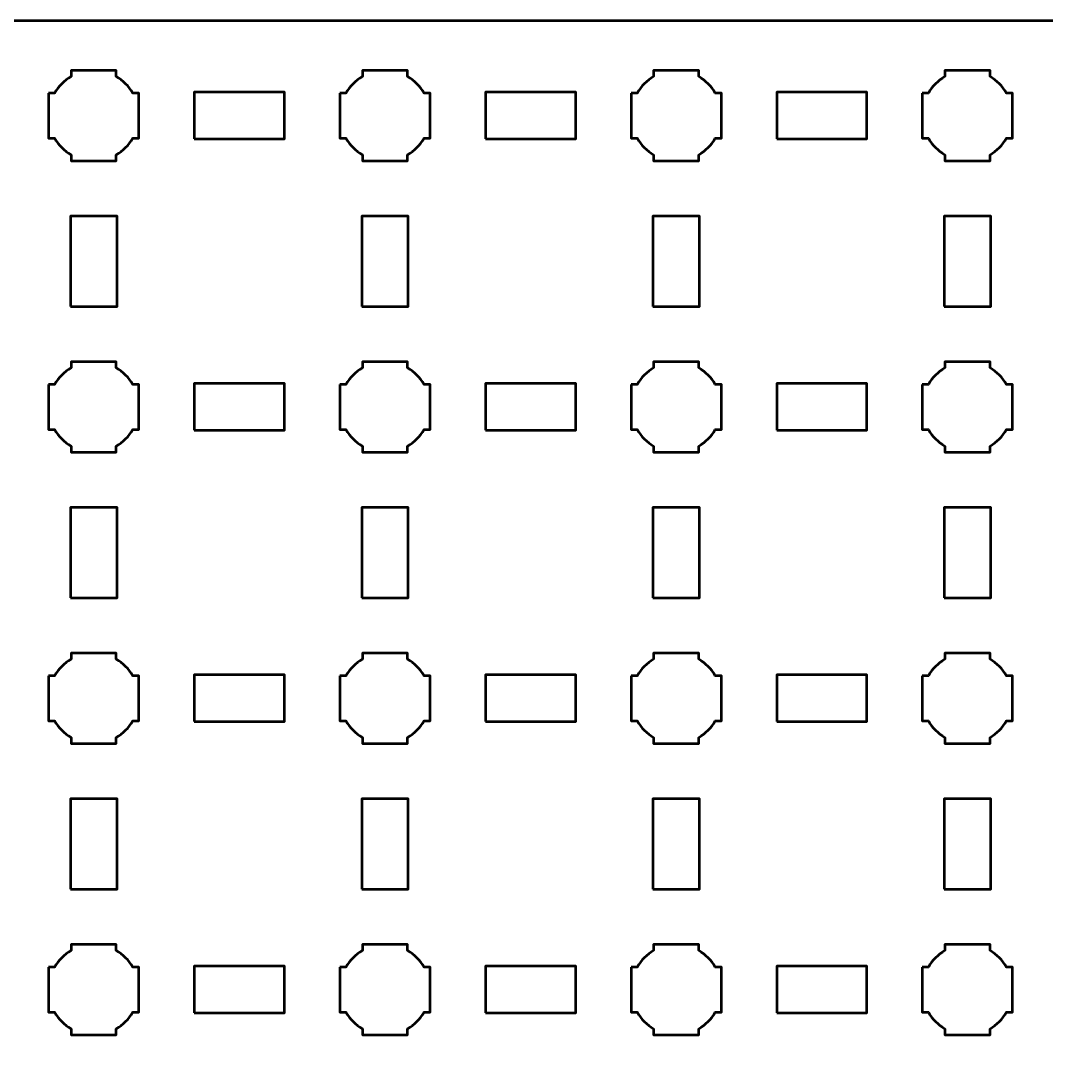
# Model space of a CAD drawing. Header units: centimetres. Extents: x -40.1 to 19.1, y -44.5 to 14.8.
# Drawn here: x -26 to -18.96, y 7.61 to 14.8 of the extents above; entities that cross this region are included whole.
import ezdxf

# ---------------------------------------------------------------- set-up
doc = ezdxf.new("R2010")
doc.units = ezdxf.units.CM
doc.header["$MEASUREMENT"] = 0
doc.layers.add('Layer 1', color=7, linetype='Continuous')

msp = doc.modelspace()

# ---------------------------------------------------------------- linework, layer by layer
at = {"layer": 'Layer 1', "color": 250, "lineweight": 53}
for points in [[(-24.81, 13.99), (-24.19, 13.99), (-24.19, 14.31), (-24.81, 14.31), (-24.81, 13.99)], [(-22.81, 13.99), (-22.19, 13.99), (-22.19, 14.31), (-22.81, 14.31), (-22.81, 13.99)], [(-20.81, 13.99), (-20.19, 13.99), (-20.19, 14.31), (-20.81, 14.31), (-20.81, 13.99)], [(-25.66, 12.84), (-25.34, 12.84), (-25.34, 13.46), (-25.66, 13.46), (-25.66, 12.84)], [(-23.66, 12.84), (-23.34, 12.84), (-23.34, 13.46), (-23.66, 13.46), (-23.66, 12.84)], [(-21.66, 12.84), (-21.34, 12.84), (-21.34, 13.46), (-21.66, 13.46), (-21.66, 12.84)], [(-19.66, 12.84), (-19.34, 12.84), (-19.34, 13.46), (-19.66, 13.46), (-19.66, 12.84)], [(-24.81, 11.99), (-24.19, 11.99), (-24.19, 12.31), (-24.81, 12.31), (-24.81, 11.99)], [(-22.81, 11.99), (-22.19, 11.99), (-22.19, 12.31), (-22.81, 12.31), (-22.81, 11.99)], [(-20.81, 11.99), (-20.19, 11.99), (-20.19, 12.31), (-20.81, 12.31), (-20.81, 11.99)], [(-25.66, 10.84), (-25.34, 10.84), (-25.34, 11.46), (-25.66, 11.46), (-25.66, 10.84)], [(-23.66, 10.84), (-23.34, 10.84), (-23.34, 11.46), (-23.66, 11.46), (-23.66, 10.84)], [(-21.66, 10.84), (-21.34, 10.84), (-21.34, 11.46), (-21.66, 11.46), (-21.66, 10.84)], [(-19.66, 10.84), (-19.34, 10.84), (-19.34, 11.46), (-19.66, 11.46), (-19.66, 10.84)], [(-24.81, 9.99), (-24.19, 9.99), (-24.19, 10.31), (-24.81, 10.31), (-24.81, 9.99)], [(-22.81, 9.99), (-22.19, 9.99), (-22.19, 10.31), (-22.81, 10.31), (-22.81, 9.99)], [(-20.81, 9.99), (-20.19, 9.99), (-20.19, 10.31), (-20.81, 10.31), (-20.81, 9.99)], [(-25.66, 8.84), (-25.34, 8.84), (-25.34, 9.46), (-25.66, 9.46), (-25.66, 8.84)], [(-23.66, 8.84), (-23.34, 8.84), (-23.34, 9.46), (-23.66, 9.46), (-23.66, 8.84)], [(-21.66, 8.84), (-21.34, 8.84), (-21.34, 9.46), (-21.66, 9.46), (-21.66, 8.84)], [(-19.66, 8.84), (-19.34, 8.84), (-19.34, 9.46), (-19.66, 9.46), (-19.66, 8.84)], [(-24.81, 7.99), (-24.19, 7.99), (-24.19, 8.31), (-24.81, 8.31), (-24.81, 7.99)], [(-22.81, 7.99), (-22.19, 7.99), (-22.19, 8.31), (-22.81, 8.31), (-22.81, 7.99)], [(-20.81, 7.99), (-20.19, 7.99), (-20.19, 8.31), (-20.81, 8.31), (-20.81, 7.99)]]:
    msp.add_lwpolyline(points, close=True, dxfattribs=at)
msp.add_open_spline([(-40.15, -44), (-40.15, -44), (-40.15, 14.3), (-40.15, 14.3), (-40.15, 14.3), (-40.15, 14.57609), (-39.92609, 14.8), (-39.65, 14.8), (-39.65, 14.8), (-39.65, 14.8), (18.65, 14.8), (18.65, 14.8), (18.65, 14.8), (18.92609, 14.8), (19.15, 14.57609), (19.15, 14.3), (19.15, 14.3), (19.15, 14.3), (19.15, -44), (19.15, -44), (19.15, -44), (19.15, -44.27609), (18.92609, -44.5), (18.65, -44.5), (18.65, -44.5), (18.65, -44.5), (-39.65, -44.5), (-39.65, -44.5), (-39.65, -44.5), (-39.92609, -44.5), (-40.15, -44.27609), (-40.15, -44)], degree=3, knots=[0, 0, 0, 0, 0.125, 0.125, 0.125, 0.125, 0.25, 0.25, 0.25, 0.25, 0.375, 0.375, 0.375, 0.375, 0.5, 0.5, 0.5, 0.5, 0.625, 0.625, 0.625, 0.625, 0.75, 0.75, 0.75, 0.75, 0.875, 0.875, 0.875, 0.875, 1, 1, 1, 1], dxfattribs=at)
at = {"layer": 'Layer 1', "lineweight": 53}
for points in [[(-25.81, 14.305), (-25.81, 14.305), (-25.76851, 14.305), (-25.76851, 14.305), (-25.76851, 14.305), (-25.74128, 14.35205), (-25.70205, 14.39128), (-25.655, 14.41851), (-25.655, 14.41851), (-25.655, 14.41851), (-25.655, 14.46), (-25.655, 14.46), (-25.655, 14.46), (-25.655, 14.46), (-25.5, 14.46), (-25.5, 14.46), (-25.5, 14.46), (-25.5, 14.46), (-25.345, 14.46), (-25.345, 14.46), (-25.345, 14.46), (-25.345, 14.46), (-25.345, 14.41851), (-25.345, 14.41851), (-25.345, 14.41851), (-25.29795, 14.39128), (-25.25872, 14.35205), (-25.23149, 14.305), (-25.23149, 14.305), (-25.23149, 14.305), (-25.19, 14.305), (-25.19, 14.305), (-25.19, 14.305), (-25.19, 14.305), (-25.19, 14.15), (-25.19, 14.15), (-25.19, 14.15), (-25.19, 14.15), (-25.19, 13.995), (-25.19, 13.995), (-25.19, 13.995), (-25.19, 13.995), (-25.23149, 13.995), (-25.23149, 13.995), (-25.23149, 13.995), (-25.25872, 13.94795), (-25.29795, 13.90872), (-25.345, 13.88149), (-25.345, 13.88149), (-25.345, 13.88149), (-25.345, 13.84), (-25.345, 13.84), (-25.345, 13.84), (-25.345, 13.84), (-25.5, 13.84), (-25.5, 13.84), (-25.5, 13.84), (-25.5, 13.84), (-25.655, 13.84), (-25.655, 13.84), (-25.655, 13.84), (-25.655, 13.84), (-25.655, 13.88149), (-25.655, 13.88149), (-25.655, 13.88149), (-25.70205, 13.90872), (-25.74128, 13.94795), (-25.76851, 13.995), (-25.76851, 13.995), (-25.76851, 13.995), (-25.81, 13.995), (-25.81, 13.995), (-25.81, 13.995), (-25.81, 13.995), (-25.81, 14.15), (-25.81, 14.15), (-25.81, 14.15), (-25.81, 14.15), (-25.81, 14.305), (-25.81, 14.305)], [(-23.81, 14.305), (-23.81, 14.305), (-23.76851, 14.305), (-23.76851, 14.305), (-23.76851, 14.305), (-23.74128, 14.35205), (-23.70205, 14.39128), (-23.655, 14.41851), (-23.655, 14.41851), (-23.655, 14.41851), (-23.655, 14.46), (-23.655, 14.46), (-23.655, 14.46), (-23.655, 14.46), (-23.5, 14.46), (-23.5, 14.46), (-23.5, 14.46), (-23.5, 14.46), (-23.345, 14.46), (-23.345, 14.46), (-23.345, 14.46), (-23.345, 14.46), (-23.345, 14.41851), (-23.345, 14.41851), (-23.345, 14.41851), (-23.29795, 14.39128), (-23.25872, 14.35205), (-23.23149, 14.305), (-23.23149, 14.305), (-23.23149, 14.305), (-23.19, 14.305), (-23.19, 14.305), (-23.19, 14.305), (-23.19, 14.305), (-23.19, 14.15), (-23.19, 14.15), (-23.19, 14.15), (-23.19, 14.15), (-23.19, 13.995), (-23.19, 13.995), (-23.19, 13.995), (-23.19, 13.995), (-23.23149, 13.995), (-23.23149, 13.995), (-23.23149, 13.995), (-23.25872, 13.94795), (-23.29795, 13.90872), (-23.345, 13.88149), (-23.345, 13.88149), (-23.345, 13.88149), (-23.345, 13.84), (-23.345, 13.84), (-23.345, 13.84), (-23.345, 13.84), (-23.5, 13.84), (-23.5, 13.84), (-23.5, 13.84), (-23.5, 13.84), (-23.655, 13.84), (-23.655, 13.84), (-23.655, 13.84), (-23.655, 13.84), (-23.655, 13.88149), (-23.655, 13.88149), (-23.655, 13.88149), (-23.70205, 13.90872), (-23.74128, 13.94795), (-23.76851, 13.995), (-23.76851, 13.995), (-23.76851, 13.995), (-23.81, 13.995), (-23.81, 13.995), (-23.81, 13.995), (-23.81, 13.995), (-23.81, 14.15), (-23.81, 14.15), (-23.81, 14.15), (-23.81, 14.15), (-23.81, 14.305), (-23.81, 14.305)], [(-21.81, 14.305), (-21.81, 14.305), (-21.76851, 14.305), (-21.76851, 14.305), (-21.76851, 14.305), (-21.74128, 14.35205), (-21.70205, 14.39128), (-21.655, 14.41851), (-21.655, 14.41851), (-21.655, 14.41851), (-21.655, 14.46), (-21.655, 14.46), (-21.655, 14.46), (-21.655, 14.46), (-21.5, 14.46), (-21.5, 14.46), (-21.5, 14.46), (-21.5, 14.46), (-21.345, 14.46), (-21.345, 14.46), (-21.345, 14.46), (-21.345, 14.46), (-21.345, 14.41851), (-21.345, 14.41851), (-21.345, 14.41851), (-21.29795, 14.39128), (-21.25872, 14.35205), (-21.23149, 14.305), (-21.23149, 14.305), (-21.23149, 14.305), (-21.19, 14.305), (-21.19, 14.305), (-21.19, 14.305), (-21.19, 14.305), (-21.19, 14.15), (-21.19, 14.15), (-21.19, 14.15), (-21.19, 14.15), (-21.19, 13.995), (-21.19, 13.995), (-21.19, 13.995), (-21.19, 13.995), (-21.23149, 13.995), (-21.23149, 13.995), (-21.23149, 13.995), (-21.25872, 13.94795), (-21.29795, 13.90872), (-21.345, 13.88149), (-21.345, 13.88149), (-21.345, 13.88149), (-21.345, 13.84), (-21.345, 13.84), (-21.345, 13.84), (-21.345, 13.84), (-21.5, 13.84), (-21.5, 13.84), (-21.5, 13.84), (-21.5, 13.84), (-21.655, 13.84), (-21.655, 13.84), (-21.655, 13.84), (-21.655, 13.84), (-21.655, 13.88149), (-21.655, 13.88149), (-21.655, 13.88149), (-21.70205, 13.90872), (-21.74128, 13.94795), (-21.76851, 13.995), (-21.76851, 13.995), (-21.76851, 13.995), (-21.81, 13.995), (-21.81, 13.995), (-21.81, 13.995), (-21.81, 13.995), (-21.81, 14.15), (-21.81, 14.15), (-21.81, 14.15), (-21.81, 14.15), (-21.81, 14.305), (-21.81, 14.305)], [(-19.81, 14.305), (-19.81, 14.305), (-19.76851, 14.305), (-19.76851, 14.305), (-19.76851, 14.305), (-19.74128, 14.35205), (-19.70205, 14.39128), (-19.655, 14.41851), (-19.655, 14.41851), (-19.655, 14.41851), (-19.655, 14.46), (-19.655, 14.46), (-19.655, 14.46), (-19.655, 14.46), (-19.5, 14.46), (-19.5, 14.46), (-19.5, 14.46), (-19.5, 14.46), (-19.345, 14.46), (-19.345, 14.46), (-19.345, 14.46), (-19.345, 14.46), (-19.345, 14.41851), (-19.345, 14.41851), (-19.345, 14.41851), (-19.29795, 14.39128), (-19.25872, 14.35205), (-19.23149, 14.305), (-19.23149, 14.305), (-19.23149, 14.305), (-19.19, 14.305), (-19.19, 14.305), (-19.19, 14.305), (-19.19, 14.305), (-19.19, 14.15), (-19.19, 14.15), (-19.19, 14.15), (-19.19, 14.15), (-19.19, 13.995), (-19.19, 13.995), (-19.19, 13.995), (-19.19, 13.995), (-19.23149, 13.995), (-19.23149, 13.995), (-19.23149, 13.995), (-19.25872, 13.94795), (-19.29795, 13.90872), (-19.345, 13.88149), (-19.345, 13.88149), (-19.345, 13.88149), (-19.345, 13.84), (-19.345, 13.84), (-19.345, 13.84), (-19.345, 13.84), (-19.5, 13.84), (-19.5, 13.84), (-19.5, 13.84), (-19.5, 13.84), (-19.655, 13.84), (-19.655, 13.84), (-19.655, 13.84), (-19.655, 13.84), (-19.655, 13.88149), (-19.655, 13.88149), (-19.655, 13.88149), (-19.70205, 13.90872), (-19.74128, 13.94795), (-19.76851, 13.995), (-19.76851, 13.995), (-19.76851, 13.995), (-19.81, 13.995), (-19.81, 13.995), (-19.81, 13.995), (-19.81, 13.995), (-19.81, 14.15), (-19.81, 14.15), (-19.81, 14.15), (-19.81, 14.15), (-19.81, 14.305), (-19.81, 14.305)], [(-25.81, 12.305), (-25.81, 12.305), (-25.76851, 12.305), (-25.76851, 12.305), (-25.76851, 12.305), (-25.74128, 12.35205), (-25.70205, 12.39128), (-25.655, 12.41851), (-25.655, 12.41851), (-25.655, 12.41851), (-25.655, 12.46), (-25.655, 12.46), (-25.655, 12.46), (-25.655, 12.46), (-25.5, 12.46), (-25.5, 12.46), (-25.5, 12.46), (-25.5, 12.46), (-25.345, 12.46), (-25.345, 12.46), (-25.345, 12.46), (-25.345, 12.46), (-25.345, 12.41851), (-25.345, 12.41851), (-25.345, 12.41851), (-25.29795, 12.39128), (-25.25872, 12.35205), (-25.23149, 12.305), (-25.23149, 12.305), (-25.23149, 12.305), (-25.19, 12.305), (-25.19, 12.305), (-25.19, 12.305), (-25.19, 12.305), (-25.19, 12.15), (-25.19, 12.15), (-25.19, 12.15), (-25.19, 12.15), (-25.19, 11.995), (-25.19, 11.995), (-25.19, 11.995), (-25.19, 11.995), (-25.23149, 11.995), (-25.23149, 11.995), (-25.23149, 11.995), (-25.25872, 11.94795), (-25.29795, 11.90872), (-25.345, 11.88149), (-25.345, 11.88149), (-25.345, 11.88149), (-25.345, 11.84), (-25.345, 11.84), (-25.345, 11.84), (-25.345, 11.84), (-25.5, 11.84), (-25.5, 11.84), (-25.5, 11.84), (-25.5, 11.84), (-25.655, 11.84), (-25.655, 11.84), (-25.655, 11.84), (-25.655, 11.84), (-25.655, 11.88149), (-25.655, 11.88149), (-25.655, 11.88149), (-25.70205, 11.90872), (-25.74128, 11.94795), (-25.76851, 11.995), (-25.76851, 11.995), (-25.76851, 11.995), (-25.81, 11.995), (-25.81, 11.995), (-25.81, 11.995), (-25.81, 11.995), (-25.81, 12.15), (-25.81, 12.15), (-25.81, 12.15), (-25.81, 12.15), (-25.81, 12.305), (-25.81, 12.305)], [(-23.81, 12.305), (-23.81, 12.305), (-23.76851, 12.305), (-23.76851, 12.305), (-23.76851, 12.305), (-23.74128, 12.35205), (-23.70205, 12.39128), (-23.655, 12.41851), (-23.655, 12.41851), (-23.655, 12.41851), (-23.655, 12.46), (-23.655, 12.46), (-23.655, 12.46), (-23.655, 12.46), (-23.5, 12.46), (-23.5, 12.46), (-23.5, 12.46), (-23.5, 12.46), (-23.345, 12.46), (-23.345, 12.46), (-23.345, 12.46), (-23.345, 12.46), (-23.345, 12.41851), (-23.345, 12.41851), (-23.345, 12.41851), (-23.29795, 12.39128), (-23.25872, 12.35205), (-23.23149, 12.305), (-23.23149, 12.305), (-23.23149, 12.305), (-23.19, 12.305), (-23.19, 12.305), (-23.19, 12.305), (-23.19, 12.305), (-23.19, 12.15), (-23.19, 12.15), (-23.19, 12.15), (-23.19, 12.15), (-23.19, 11.995), (-23.19, 11.995), (-23.19, 11.995), (-23.19, 11.995), (-23.23149, 11.995), (-23.23149, 11.995), (-23.23149, 11.995), (-23.25872, 11.94795), (-23.29795, 11.90872), (-23.345, 11.88149), (-23.345, 11.88149), (-23.345, 11.88149), (-23.345, 11.84), (-23.345, 11.84), (-23.345, 11.84), (-23.345, 11.84), (-23.5, 11.84), (-23.5, 11.84), (-23.5, 11.84), (-23.5, 11.84), (-23.655, 11.84), (-23.655, 11.84), (-23.655, 11.84), (-23.655, 11.84), (-23.655, 11.88149), (-23.655, 11.88149), (-23.655, 11.88149), (-23.70205, 11.90872), (-23.74128, 11.94795), (-23.76851, 11.995), (-23.76851, 11.995), (-23.76851, 11.995), (-23.81, 11.995), (-23.81, 11.995), (-23.81, 11.995), (-23.81, 11.995), (-23.81, 12.15), (-23.81, 12.15), (-23.81, 12.15), (-23.81, 12.15), (-23.81, 12.305), (-23.81, 12.305)], [(-21.81, 12.305), (-21.81, 12.305), (-21.76851, 12.305), (-21.76851, 12.305), (-21.76851, 12.305), (-21.74128, 12.35205), (-21.70205, 12.39128), (-21.655, 12.41851), (-21.655, 12.41851), (-21.655, 12.41851), (-21.655, 12.46), (-21.655, 12.46), (-21.655, 12.46), (-21.655, 12.46), (-21.5, 12.46), (-21.5, 12.46), (-21.5, 12.46), (-21.5, 12.46), (-21.345, 12.46), (-21.345, 12.46), (-21.345, 12.46), (-21.345, 12.46), (-21.345, 12.41851), (-21.345, 12.41851), (-21.345, 12.41851), (-21.29795, 12.39128), (-21.25872, 12.35205), (-21.23149, 12.305), (-21.23149, 12.305), (-21.23149, 12.305), (-21.19, 12.305), (-21.19, 12.305), (-21.19, 12.305), (-21.19, 12.305), (-21.19, 12.15), (-21.19, 12.15), (-21.19, 12.15), (-21.19, 12.15), (-21.19, 11.995), (-21.19, 11.995), (-21.19, 11.995), (-21.19, 11.995), (-21.23149, 11.995), (-21.23149, 11.995), (-21.23149, 11.995), (-21.25872, 11.94795), (-21.29795, 11.90872), (-21.345, 11.88149), (-21.345, 11.88149), (-21.345, 11.88149), (-21.345, 11.84), (-21.345, 11.84), (-21.345, 11.84), (-21.345, 11.84), (-21.5, 11.84), (-21.5, 11.84), (-21.5, 11.84), (-21.5, 11.84), (-21.655, 11.84), (-21.655, 11.84), (-21.655, 11.84), (-21.655, 11.84), (-21.655, 11.88149), (-21.655, 11.88149), (-21.655, 11.88149), (-21.70205, 11.90872), (-21.74128, 11.94795), (-21.76851, 11.995), (-21.76851, 11.995), (-21.76851, 11.995), (-21.81, 11.995), (-21.81, 11.995), (-21.81, 11.995), (-21.81, 11.995), (-21.81, 12.15), (-21.81, 12.15), (-21.81, 12.15), (-21.81, 12.15), (-21.81, 12.305), (-21.81, 12.305)], [(-19.81, 12.305), (-19.81, 12.305), (-19.76851, 12.305), (-19.76851, 12.305), (-19.76851, 12.305), (-19.74128, 12.35205), (-19.70205, 12.39128), (-19.655, 12.41851), (-19.655, 12.41851), (-19.655, 12.41851), (-19.655, 12.46), (-19.655, 12.46), (-19.655, 12.46), (-19.655, 12.46), (-19.5, 12.46), (-19.5, 12.46), (-19.5, 12.46), (-19.5, 12.46), (-19.345, 12.46), (-19.345, 12.46), (-19.345, 12.46), (-19.345, 12.46), (-19.345, 12.41851), (-19.345, 12.41851), (-19.345, 12.41851), (-19.29795, 12.39128), (-19.25872, 12.35205), (-19.23149, 12.305), (-19.23149, 12.305), (-19.23149, 12.305), (-19.19, 12.305), (-19.19, 12.305), (-19.19, 12.305), (-19.19, 12.305), (-19.19, 12.15), (-19.19, 12.15), (-19.19, 12.15), (-19.19, 12.15), (-19.19, 11.995), (-19.19, 11.995), (-19.19, 11.995), (-19.19, 11.995), (-19.23149, 11.995), (-19.23149, 11.995), (-19.23149, 11.995), (-19.25872, 11.94795), (-19.29795, 11.90872), (-19.345, 11.88149), (-19.345, 11.88149), (-19.345, 11.88149), (-19.345, 11.84), (-19.345, 11.84), (-19.345, 11.84), (-19.345, 11.84), (-19.5, 11.84), (-19.5, 11.84), (-19.5, 11.84), (-19.5, 11.84), (-19.655, 11.84), (-19.655, 11.84), (-19.655, 11.84), (-19.655, 11.84), (-19.655, 11.88149), (-19.655, 11.88149), (-19.655, 11.88149), (-19.70205, 11.90872), (-19.74128, 11.94795), (-19.76851, 11.995), (-19.76851, 11.995), (-19.76851, 11.995), (-19.81, 11.995), (-19.81, 11.995), (-19.81, 11.995), (-19.81, 11.995), (-19.81, 12.15), (-19.81, 12.15), (-19.81, 12.15), (-19.81, 12.15), (-19.81, 12.305), (-19.81, 12.305)], [(-25.81, 10.305), (-25.81, 10.305), (-25.76851, 10.305), (-25.76851, 10.305), (-25.76851, 10.305), (-25.74128, 10.35205), (-25.70205, 10.39128), (-25.655, 10.41851), (-25.655, 10.41851), (-25.655, 10.41851), (-25.655, 10.46), (-25.655, 10.46), (-25.655, 10.46), (-25.655, 10.46), (-25.5, 10.46), (-25.5, 10.46), (-25.5, 10.46), (-25.5, 10.46), (-25.345, 10.46), (-25.345, 10.46), (-25.345, 10.46), (-25.345, 10.46), (-25.345, 10.41851), (-25.345, 10.41851), (-25.345, 10.41851), (-25.29795, 10.39128), (-25.25872, 10.35205), (-25.23149, 10.305), (-25.23149, 10.305), (-25.23149, 10.305), (-25.19, 10.305), (-25.19, 10.305), (-25.19, 10.305), (-25.19, 10.305), (-25.19, 10.15), (-25.19, 10.15), (-25.19, 10.15), (-25.19, 10.15), (-25.19, 9.995), (-25.19, 9.995), (-25.19, 9.995), (-25.19, 9.995), (-25.23149, 9.995), (-25.23149, 9.995), (-25.23149, 9.995), (-25.25872, 9.94795), (-25.29795, 9.90872), (-25.345, 9.88149), (-25.345, 9.88149), (-25.345, 9.88149), (-25.345, 9.84), (-25.345, 9.84), (-25.345, 9.84), (-25.345, 9.84), (-25.5, 9.84), (-25.5, 9.84), (-25.5, 9.84), (-25.5, 9.84), (-25.655, 9.84), (-25.655, 9.84), (-25.655, 9.84), (-25.655, 9.84), (-25.655, 9.88149), (-25.655, 9.88149), (-25.655, 9.88149), (-25.70205, 9.90872), (-25.74128, 9.94795), (-25.76851, 9.995), (-25.76851, 9.995), (-25.76851, 9.995), (-25.81, 9.995), (-25.81, 9.995), (-25.81, 9.995), (-25.81, 9.995), (-25.81, 10.15), (-25.81, 10.15), (-25.81, 10.15), (-25.81, 10.15), (-25.81, 10.305), (-25.81, 10.305)], [(-23.81, 10.305), (-23.81, 10.305), (-23.76851, 10.305), (-23.76851, 10.305), (-23.76851, 10.305), (-23.74128, 10.35205), (-23.70205, 10.39128), (-23.655, 10.41851), (-23.655, 10.41851), (-23.655, 10.41851), (-23.655, 10.46), (-23.655, 10.46), (-23.655, 10.46), (-23.655, 10.46), (-23.5, 10.46), (-23.5, 10.46), (-23.5, 10.46), (-23.5, 10.46), (-23.345, 10.46), (-23.345, 10.46), (-23.345, 10.46), (-23.345, 10.46), (-23.345, 10.41851), (-23.345, 10.41851), (-23.345, 10.41851), (-23.29795, 10.39128), (-23.25872, 10.35205), (-23.23149, 10.305), (-23.23149, 10.305), (-23.23149, 10.305), (-23.19, 10.305), (-23.19, 10.305), (-23.19, 10.305), (-23.19, 10.305), (-23.19, 10.15), (-23.19, 10.15), (-23.19, 10.15), (-23.19, 10.15), (-23.19, 9.995), (-23.19, 9.995), (-23.19, 9.995), (-23.19, 9.995), (-23.23149, 9.995), (-23.23149, 9.995), (-23.23149, 9.995), (-23.25872, 9.94795), (-23.29795, 9.90872), (-23.345, 9.88149), (-23.345, 9.88149), (-23.345, 9.88149), (-23.345, 9.84), (-23.345, 9.84), (-23.345, 9.84), (-23.345, 9.84), (-23.5, 9.84), (-23.5, 9.84), (-23.5, 9.84), (-23.5, 9.84), (-23.655, 9.84), (-23.655, 9.84), (-23.655, 9.84), (-23.655, 9.84), (-23.655, 9.88149), (-23.655, 9.88149), (-23.655, 9.88149), (-23.70205, 9.90872), (-23.74128, 9.94795), (-23.76851, 9.995), (-23.76851, 9.995), (-23.76851, 9.995), (-23.81, 9.995), (-23.81, 9.995), (-23.81, 9.995), (-23.81, 9.995), (-23.81, 10.15), (-23.81, 10.15), (-23.81, 10.15), (-23.81, 10.15), (-23.81, 10.305), (-23.81, 10.305)], [(-21.81, 10.305), (-21.81, 10.305), (-21.76851, 10.305), (-21.76851, 10.305), (-21.76851, 10.305), (-21.74128, 10.35205), (-21.70205, 10.39128), (-21.655, 10.41851), (-21.655, 10.41851), (-21.655, 10.41851), (-21.655, 10.46), (-21.655, 10.46), (-21.655, 10.46), (-21.655, 10.46), (-21.5, 10.46), (-21.5, 10.46), (-21.5, 10.46), (-21.5, 10.46), (-21.345, 10.46), (-21.345, 10.46), (-21.345, 10.46), (-21.345, 10.46), (-21.345, 10.41851), (-21.345, 10.41851), (-21.345, 10.41851), (-21.29795, 10.39128), (-21.25872, 10.35205), (-21.23149, 10.305), (-21.23149, 10.305), (-21.23149, 10.305), (-21.19, 10.305), (-21.19, 10.305), (-21.19, 10.305), (-21.19, 10.305), (-21.19, 10.15), (-21.19, 10.15), (-21.19, 10.15), (-21.19, 10.15), (-21.19, 9.995), (-21.19, 9.995), (-21.19, 9.995), (-21.19, 9.995), (-21.23149, 9.995), (-21.23149, 9.995), (-21.23149, 9.995), (-21.25872, 9.94795), (-21.29795, 9.90872), (-21.345, 9.88149), (-21.345, 9.88149), (-21.345, 9.88149), (-21.345, 9.84), (-21.345, 9.84), (-21.345, 9.84), (-21.345, 9.84), (-21.5, 9.84), (-21.5, 9.84), (-21.5, 9.84), (-21.5, 9.84), (-21.655, 9.84), (-21.655, 9.84), (-21.655, 9.84), (-21.655, 9.84), (-21.655, 9.88149), (-21.655, 9.88149), (-21.655, 9.88149), (-21.70205, 9.90872), (-21.74128, 9.94795), (-21.76851, 9.995), (-21.76851, 9.995), (-21.76851, 9.995), (-21.81, 9.995), (-21.81, 9.995), (-21.81, 9.995), (-21.81, 9.995), (-21.81, 10.15), (-21.81, 10.15), (-21.81, 10.15), (-21.81, 10.15), (-21.81, 10.305), (-21.81, 10.305)], [(-19.81, 10.305), (-19.81, 10.305), (-19.76851, 10.305), (-19.76851, 10.305), (-19.76851, 10.305), (-19.74128, 10.35205), (-19.70205, 10.39128), (-19.655, 10.41851), (-19.655, 10.41851), (-19.655, 10.41851), (-19.655, 10.46), (-19.655, 10.46), (-19.655, 10.46), (-19.655, 10.46), (-19.5, 10.46), (-19.5, 10.46), (-19.5, 10.46), (-19.5, 10.46), (-19.345, 10.46), (-19.345, 10.46), (-19.345, 10.46), (-19.345, 10.46), (-19.345, 10.41851), (-19.345, 10.41851), (-19.345, 10.41851), (-19.29795, 10.39128), (-19.25872, 10.35205), (-19.23149, 10.305), (-19.23149, 10.305), (-19.23149, 10.305), (-19.19, 10.305), (-19.19, 10.305), (-19.19, 10.305), (-19.19, 10.305), (-19.19, 10.15), (-19.19, 10.15), (-19.19, 10.15), (-19.19, 10.15), (-19.19, 9.995), (-19.19, 9.995), (-19.19, 9.995), (-19.19, 9.995), (-19.23149, 9.995), (-19.23149, 9.995), (-19.23149, 9.995), (-19.25872, 9.94795), (-19.29795, 9.90872), (-19.345, 9.88149), (-19.345, 9.88149), (-19.345, 9.88149), (-19.345, 9.84), (-19.345, 9.84), (-19.345, 9.84), (-19.345, 9.84), (-19.5, 9.84), (-19.5, 9.84), (-19.5, 9.84), (-19.5, 9.84), (-19.655, 9.84), (-19.655, 9.84), (-19.655, 9.84), (-19.655, 9.84), (-19.655, 9.88149), (-19.655, 9.88149), (-19.655, 9.88149), (-19.70205, 9.90872), (-19.74128, 9.94795), (-19.76851, 9.995), (-19.76851, 9.995), (-19.76851, 9.995), (-19.81, 9.995), (-19.81, 9.995), (-19.81, 9.995), (-19.81, 9.995), (-19.81, 10.15), (-19.81, 10.15), (-19.81, 10.15), (-19.81, 10.15), (-19.81, 10.305), (-19.81, 10.305)], [(-25.81, 8.305), (-25.81, 8.305), (-25.76851, 8.305), (-25.76851, 8.305), (-25.76851, 8.305), (-25.74128, 8.35205), (-25.70205, 8.39128), (-25.655, 8.41851), (-25.655, 8.41851), (-25.655, 8.41851), (-25.655, 8.46), (-25.655, 8.46), (-25.655, 8.46), (-25.655, 8.46), (-25.5, 8.46), (-25.5, 8.46), (-25.5, 8.46), (-25.5, 8.46), (-25.345, 8.46), (-25.345, 8.46), (-25.345, 8.46), (-25.345, 8.46), (-25.345, 8.41851), (-25.345, 8.41851), (-25.345, 8.41851), (-25.29795, 8.39128), (-25.25872, 8.35205), (-25.23149, 8.305), (-25.23149, 8.305), (-25.23149, 8.305), (-25.19, 8.305), (-25.19, 8.305), (-25.19, 8.305), (-25.19, 8.305), (-25.19, 8.15), (-25.19, 8.15), (-25.19, 8.15), (-25.19, 8.15), (-25.19, 7.995), (-25.19, 7.995), (-25.19, 7.995), (-25.19, 7.995), (-25.23149, 7.995), (-25.23149, 7.995), (-25.23149, 7.995), (-25.25872, 7.94795), (-25.29795, 7.90872), (-25.345, 7.88149), (-25.345, 7.88149), (-25.345, 7.88149), (-25.345, 7.84), (-25.345, 7.84), (-25.345, 7.84), (-25.345, 7.84), (-25.5, 7.84), (-25.5, 7.84), (-25.5, 7.84), (-25.5, 7.84), (-25.655, 7.84), (-25.655, 7.84), (-25.655, 7.84), (-25.655, 7.84), (-25.655, 7.88149), (-25.655, 7.88149), (-25.655, 7.88149), (-25.70205, 7.90872), (-25.74128, 7.94795), (-25.76851, 7.995), (-25.76851, 7.995), (-25.76851, 7.995), (-25.81, 7.995), (-25.81, 7.995), (-25.81, 7.995), (-25.81, 7.995), (-25.81, 8.15), (-25.81, 8.15), (-25.81, 8.15), (-25.81, 8.15), (-25.81, 8.305), (-25.81, 8.305)], [(-23.81, 8.305), (-23.81, 8.305), (-23.76851, 8.305), (-23.76851, 8.305), (-23.76851, 8.305), (-23.74128, 8.35205), (-23.70205, 8.39128), (-23.655, 8.41851), (-23.655, 8.41851), (-23.655, 8.41851), (-23.655, 8.46), (-23.655, 8.46), (-23.655, 8.46), (-23.655, 8.46), (-23.5, 8.46), (-23.5, 8.46), (-23.5, 8.46), (-23.5, 8.46), (-23.345, 8.46), (-23.345, 8.46), (-23.345, 8.46), (-23.345, 8.46), (-23.345, 8.41851), (-23.345, 8.41851), (-23.345, 8.41851), (-23.29795, 8.39128), (-23.25872, 8.35205), (-23.23149, 8.305), (-23.23149, 8.305), (-23.23149, 8.305), (-23.19, 8.305), (-23.19, 8.305), (-23.19, 8.305), (-23.19, 8.305), (-23.19, 8.15), (-23.19, 8.15), (-23.19, 8.15), (-23.19, 8.15), (-23.19, 7.995), (-23.19, 7.995), (-23.19, 7.995), (-23.19, 7.995), (-23.23149, 7.995), (-23.23149, 7.995), (-23.23149, 7.995), (-23.25872, 7.94795), (-23.29795, 7.90872), (-23.345, 7.88149), (-23.345, 7.88149), (-23.345, 7.88149), (-23.345, 7.84), (-23.345, 7.84), (-23.345, 7.84), (-23.345, 7.84), (-23.5, 7.84), (-23.5, 7.84), (-23.5, 7.84), (-23.5, 7.84), (-23.655, 7.84), (-23.655, 7.84), (-23.655, 7.84), (-23.655, 7.84), (-23.655, 7.88149), (-23.655, 7.88149), (-23.655, 7.88149), (-23.70205, 7.90872), (-23.74128, 7.94795), (-23.76851, 7.995), (-23.76851, 7.995), (-23.76851, 7.995), (-23.81, 7.995), (-23.81, 7.995), (-23.81, 7.995), (-23.81, 7.995), (-23.81, 8.15), (-23.81, 8.15), (-23.81, 8.15), (-23.81, 8.15), (-23.81, 8.305), (-23.81, 8.305)], [(-21.81, 8.305), (-21.81, 8.305), (-21.76851, 8.305), (-21.76851, 8.305), (-21.76851, 8.305), (-21.74128, 8.35205), (-21.70205, 8.39128), (-21.655, 8.41851), (-21.655, 8.41851), (-21.655, 8.41851), (-21.655, 8.46), (-21.655, 8.46), (-21.655, 8.46), (-21.655, 8.46), (-21.5, 8.46), (-21.5, 8.46), (-21.5, 8.46), (-21.5, 8.46), (-21.345, 8.46), (-21.345, 8.46), (-21.345, 8.46), (-21.345, 8.46), (-21.345, 8.41851), (-21.345, 8.41851), (-21.345, 8.41851), (-21.29795, 8.39128), (-21.25872, 8.35205), (-21.23149, 8.305), (-21.23149, 8.305), (-21.23149, 8.305), (-21.19, 8.305), (-21.19, 8.305), (-21.19, 8.305), (-21.19, 8.305), (-21.19, 8.15), (-21.19, 8.15), (-21.19, 8.15), (-21.19, 8.15), (-21.19, 7.995), (-21.19, 7.995), (-21.19, 7.995), (-21.19, 7.995), (-21.23149, 7.995), (-21.23149, 7.995), (-21.23149, 7.995), (-21.25872, 7.94795), (-21.29795, 7.90872), (-21.345, 7.88149), (-21.345, 7.88149), (-21.345, 7.88149), (-21.345, 7.84), (-21.345, 7.84), (-21.345, 7.84), (-21.345, 7.84), (-21.5, 7.84), (-21.5, 7.84), (-21.5, 7.84), (-21.5, 7.84), (-21.655, 7.84), (-21.655, 7.84), (-21.655, 7.84), (-21.655, 7.84), (-21.655, 7.88149), (-21.655, 7.88149), (-21.655, 7.88149), (-21.70205, 7.90872), (-21.74128, 7.94795), (-21.76851, 7.995), (-21.76851, 7.995), (-21.76851, 7.995), (-21.81, 7.995), (-21.81, 7.995), (-21.81, 7.995), (-21.81, 7.995), (-21.81, 8.15), (-21.81, 8.15), (-21.81, 8.15), (-21.81, 8.15), (-21.81, 8.305), (-21.81, 8.305)], [(-19.81, 8.305), (-19.81, 8.305), (-19.76851, 8.305), (-19.76851, 8.305), (-19.76851, 8.305), (-19.74128, 8.35205), (-19.70205, 8.39128), (-19.655, 8.41851), (-19.655, 8.41851), (-19.655, 8.41851), (-19.655, 8.46), (-19.655, 8.46), (-19.655, 8.46), (-19.655, 8.46), (-19.5, 8.46), (-19.5, 8.46), (-19.5, 8.46), (-19.5, 8.46), (-19.345, 8.46), (-19.345, 8.46), (-19.345, 8.46), (-19.345, 8.46), (-19.345, 8.41851), (-19.345, 8.41851), (-19.345, 8.41851), (-19.29795, 8.39128), (-19.25872, 8.35205), (-19.23149, 8.305), (-19.23149, 8.305), (-19.23149, 8.305), (-19.19, 8.305), (-19.19, 8.305), (-19.19, 8.305), (-19.19, 8.305), (-19.19, 8.15), (-19.19, 8.15), (-19.19, 8.15), (-19.19, 8.15), (-19.19, 7.995), (-19.19, 7.995), (-19.19, 7.995), (-19.19, 7.995), (-19.23149, 7.995), (-19.23149, 7.995), (-19.23149, 7.995), (-19.25872, 7.94795), (-19.29795, 7.90872), (-19.345, 7.88149), (-19.345, 7.88149), (-19.345, 7.88149), (-19.345, 7.84), (-19.345, 7.84), (-19.345, 7.84), (-19.345, 7.84), (-19.5, 7.84), (-19.5, 7.84), (-19.5, 7.84), (-19.5, 7.84), (-19.655, 7.84), (-19.655, 7.84), (-19.655, 7.84), (-19.655, 7.84), (-19.655, 7.88149), (-19.655, 7.88149), (-19.655, 7.88149), (-19.70205, 7.90872), (-19.74128, 7.94795), (-19.76851, 7.995), (-19.76851, 7.995), (-19.76851, 7.995), (-19.81, 7.995), (-19.81, 7.995), (-19.81, 7.995), (-19.81, 7.995), (-19.81, 8.15), (-19.81, 8.15), (-19.81, 8.15), (-19.81, 8.15), (-19.81, 8.305), (-19.81, 8.305)]]:
    msp.add_open_spline(points, degree=3, knots=[0, 0, 0, 0, 0.05, 0.05, 0.05, 0.05, 0.1, 0.1, 0.1, 0.1, 0.15, 0.15, 0.15, 0.15, 0.2, 0.2, 0.2, 0.2, 0.25, 0.25, 0.25, 0.25, 0.3, 0.3, 0.3, 0.3, 0.35, 0.35, 0.35, 0.35, 0.4, 0.4, 0.4, 0.4, 0.45, 0.45, 0.45, 0.45, 0.5, 0.5, 0.5, 0.5, 0.55, 0.55, 0.55, 0.55, 0.6, 0.6, 0.6, 0.6, 0.65, 0.65, 0.65, 0.65, 0.7, 0.7, 0.7, 0.7, 0.75, 0.75, 0.75, 0.75, 0.8, 0.8, 0.8, 0.8, 0.85, 0.85, 0.85, 0.85, 0.9, 0.9, 0.9, 0.9, 0.95, 0.95, 0.95, 0.95, 1, 1, 1, 1], dxfattribs=at)

doc.saveas('drawing.dxf')
